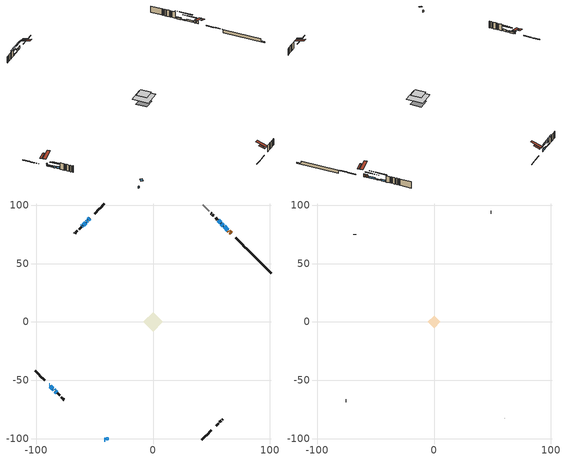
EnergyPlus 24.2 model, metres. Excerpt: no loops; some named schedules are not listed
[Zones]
conditioned space
 floor outside (Floor1 construction): -2.97,0 0,2.97 2.97,0 0,-2.97 z0.91
 floor adiabatic (AdiabaticFloorConstruction): -8.29,0 0,8.29 8.29,0 0,-8.29 z3.35
 floor foundation (Slab1 construction): -5.6,0 0,5.6 5.6,0 0,-5.6 z-1.25
 wall outside (RimJoist1 construction): 41.81,-100.93 45.32,-97.42 / -100.93,-41.81 -97.42,-45.32 / -41.81,100.93 -45.32,97.42 / 79.02,63.72 75.5,67.24 z0.91:1.21
 wall outside (RimJoist2 construction): 45.98,-96.76 49.97,-92.77 / -96.76,-45.98 -92.77,-49.97 / -45.98,96.76 -49.97,92.77 / 74.85,67.89 70.86,71.88 z0.91:1.21
 wall outside (AdiabaticWallConstruction 1): 66.72,76.02 66.03,76.71 / 65.37,77.37 64.75,77.99 z0.91:2.94
 wall outside (AdiabaticWallConstruction): -41.81,-100.93 -40.98,-100.93 z0.91:2.13; -54.1,88.64 -55.33,87.42 z0.91:2.94; 64.09,78.65 60.86,81.88 / -55.98,86.76 -57.06,85.68 z0.91:2.23; -88.64,-54.1 -88.46,-54.28 z0.91:2.74; 60.2,82.54 58.58,84.16 z0.91:1.44; 57.93,84.81 55.81,86.93 / -87.8,-54.94 -85.68,-57.06 z0.91:1.85; -57.72,85.02 -59.8,82.94 z0.91:1.42; -85.03,-57.71 -84.27,-58.47 z0.91:2.08; -60.45,82.29 -60.89,81.85 z0.91:1.7; -83.61,-59.13 -82.28,-60.46 z0.91:2.49
 wall outside (Wall1 construction): 54.1,-88.64 55.76,-86.98 / -81.63,-61.11 -79.97,-62.77 / -61.54,81.2 -63.2,79.54 / 55.15,87.59 53.5,89.24 z0.91:5.79
 wall outside (Wall2 construction): 56.41,-86.33 56.6,-86.14 / -79.32,-63.42 -79.13,-63.61 / -63.85,78.89 -64.05,78.7 / 52.84,89.9 52.65,90.09 z0.91:5.79
 wall outside (Wall3 construction): 57.26,-85.48 58.44,-84.3 / -78.47,-64.27 -77.29,-65.45 / -64.7,78.04 -65.88,76.86 / 51.99,90.75 50.81,91.93 z0.91:5.79
 wall outside (Wall4 construction): 59.1,-83.64 59.65,-83.09 / -76.63,-66.11 -76.08,-66.66 / -66.54,76.2 -67.09,75.65 / 50.15,92.59 49.6,93.14 z0.91:5.79
 wall foundation (FoundationWall1 construction): 79.68,63.06,-1.25 79.68,63.06,0.91 98.81,43.93,0.91 98.81,43.93,-0.59 100.93,41.81,-0.59 100.93,41.81,-1.25
 wall adiabatic (Wall6 construction): 48.06,94.68 42.46,100.28 z0.91:5.79
 window (WindowConstruction): -41.81,-100.93 -40.98,-100.93 z0.91:2.13
 window (WindowConstruction 5): -54.1,88.64 -55.32,87.42 z0.91:2.94
 window (WindowConstruction 6): 64.09,78.65 60.86,81.88 z0.91:2.23
 window (WindowConstruction 7): -55.98,86.76 -57.06,85.68 z0.91:2.23
 window (WindowConstruction 8): -88.64,-54.1 -88.46,-54.28 z0.91:2.74
 window (WindowConstruction 10): 60.2,82.54 58.59,84.16 z0.91:1.44
 window (WindowConstruction 1): 57.93,84.81 55.81,86.93 z0.91:1.85
 window (WindowConstruction 11): -57.72,85.02 -59.8,82.94 z0.91:1.42
 window (WindowConstruction 2): -87.8,-54.94 -85.68,-57.06 z0.91:1.85
 window (WindowConstruction 9): -85.02,-57.72 -84.27,-58.47 z0.91:2.08
 window (WindowConstruction 3): -60.46,82.28 -60.89,81.85 z0.91:1.7
 window (WindowConstruction 4): -83.61,-59.13 -82.28,-60.46 z0.91:2.49
 door (Door): 66.72,76.02 66.03,76.71 z0.91:2.94
 door (Door 1): 65.37,77.37 64.75,77.99 z0.91:2.94
 ceiling adiabatic (AdiabaticFloorConstruction): 0,-8.29 8.29,0 0,8.29 -8.29,0 z3.35
 roof outside (Roof1 construction): 51.43,-91.31,5.79 48.38,-88.26,7.23 47.57,-89.07,7.23 50.62,-92.12,5.79; -91.31,-51.43,5.79 -88.26,-48.38,7.23 -89.07,-47.57,7.23 -92.12,-50.62,5.79; -51.43,91.31,5.79 -48.38,88.26,7.23 -47.57,89.07,7.23 -50.62,92.12,5.79; 69.4,73.34,5.79 66.35,70.29,7.23 67.15,69.49,7.23 70.2,72.54,5.79
 roof outside (AdiabaticRoofConstruction): -38.17,-100.93,5.79 -38.17,-99.15,6.38 -40.05,-99.15,6.38 -40.05,-100.93,5.79
 skylight (SkylightConstruction): -38.17,-100.93,5.79 -38.17,-99.15,6.38 -40.05,-99.15,6.38 -40.05,-100.93,5.79
attic - vented
 floor to conditioned space (Floor2 construction Reversed): -5.3,0 0,5.3 5.3,0 0,-5.3 z5.79
 wall outside (Wall5 construction): 60.31,-82.43 60.54,-82.2 / -75.42,-67.32 -75.19,-67.55 / -67.75,74.99 -67.98,74.76 / 48.95,93.79 48.72,94.03 z0.91:5.79
 roof outside (Roof2 construction): 53.45,-89.29,5.79 48.28,-84.13,8.22 46.92,-85.49,8.22 52.08,-90.66,5.79; -89.29,-53.45,5.79 -84.13,-48.28,8.22 -85.49,-46.92,8.22 -90.66,-52.08,5.79; -53.45,89.29,5.79 -48.28,84.13,8.22 -46.92,85.49,8.22 -52.08,90.66,5.79; 67.38,75.36,5.79 62.21,70.19,8.22 63.58,68.83,8.22 68.74,74,5.79
shading: -57.19,85.55 -52.24,90.5 -52.53,90.8 -57.48,85.84 z5.58; 58.99,83.75 65.96,76.78 66.25,77.07 59.28,84.04 z4.87; -57.2,85.54 -55.84,86.9 -56.13,87.19 -57.49,85.83 z2.43; -88.32,-54.42 -88.78,-53.96 -89.07,-54.25 -88.61,-54.71 z2.94; 54.99,87.75 63.79,78.95 64.08,79.24 55.28,88.04 z6.52; 55.67,87.07 58.07,84.67 58.36,84.96 55.96,87.37 z2.05; -63.39,79.35 -54.12,88.62 -54.41,88.91 -63.68,79.64 z6.5; -85.54,-57.2 -87.94,-54.8 -88.24,-55.09 -85.83,-57.49 z2.05; -82.4,-60.34 -86.89,-55.85 -87.18,-56.14 -82.7,-60.63 z4.72; -62.75,79.99 -58.59,84.15 -58.88,84.44 -63.04,80.28 z4.34; -80.42,-62.32 -85.48,-57.26 -85.77,-57.55 -80.71,-62.61 z5.13
[Building]
Building 1: Terrain=Suburbs
[Site:Location]
Montreal Intl AP_QC: Latitude {deg}=45.47; Longitude {deg}=-73.74; Time Zone {hr}=-5; Elevation {m}=36; Keep Site Location Information=Yes
[Site:GroundTemperature:Shallow]
2.07863, -0.316383, -0.508184, 0.628371, 5.19101, 9.73239, 13.6695, 16.1636, 16.3755, 14.347, 10.5102, 6.10817
[Site:WaterMainsTemperature]
Calculation Method=Schedule; Temperature Schedule=mains temperature schedule
[Material] Roughness=Rough; Thermal Absorptance=0.9
Name | Thickness {m} | Conductivity {W/m-K} | Density {kg/m3} | Specific Heat {J/kg-K} | Solar Absorptance | Visible Absorptance
asphalt or fiberglass shingles | 0.00635 | 0.162714 | 1121.4 | 1465.45 | 0.4 | 0.4
asphalt or fiberglass shingles 1 | 0.00635 | 0.162714 | 1121.4 | 1465.45 | 0.7 | 0.7
ceiling loosefill ins | 0.0846667 | 0.0480833 | 16.02 | 1046.75 | 0.7 | 0.7
ceiling stud and cavity | 0.1397 | 0.422 | 65.682 | 1177.47 | 0.7 | 0.7
concrete 4.0 in. | 0.1016 | 1.803125 | 2242.8 | 837.4 | 0.7 | 0.7
concrete 8.0 in. | 0.2032 | 1.803125 | 2242.8 | 837.4 | 0.7 | 0.7
door material | 0.04445 | 0.0451087 | 512.64 | 1214.23 | 0.7 | 0.7
door material 1 | 0.04445 | 0.20624 | 512.64 | 1214.23 | 0.7 | 0.7
exterior vertical ins | 0.0413154 | 0.029427 | 32.04 | 1214.23 | 0.7 | 0.7
floor covering | 0.0127 | 0.0433444 | 54.468 | 1339.84 | 0.6 | 0.6
floor rigid ins; rim joist rigid ins; roof rigid ins | 0.051816 | 0.029427 | 32.04 | 1214.23 | 0.7 | 0.7
floor rigid ins 1; roof rigid ins 1; wall rigid ins | 0.512978 | 0.029427 | 32.04 | 1214.23 | 0.7 | 0.7
floor stud and cavity | 0.1397 | 0.35706 | 92.3553 | 1139.71 | 0.7 | 0.7
floor stud and cavity 1 | 0.1397 | 1.75129 | 37.0049 | 1207.88 | 0.7 | 0.7
furniture material conditioned space 1 | 0.1524 | 0.115458 | 640.8 | 1214.23 | 0.6 | 0.6
gypsum board | 0.0127 | 0.160291 | 801 | 837.4 | 0.6 | 0.6
gypsum board 1 | 0.0127 | 0.160291 | 801 | 837.4 | 0.7 | 0.7
osb sheathing 0.5 in. | 0.0127 | 0.115458 | 512.64 | 1214.23 | 0.7 | 0.7
osb sheathing 0.5 in. 1 | 0.0127 | 0.115458 | 512.64 | 1214.23 | 0.4 | 0.4
osb sheathing 0.75 in. | 0.01905 | 0.115458 | 512.64 | 1214.23 | 0.7 | 0.7
osb sheathing 2.0 in. | 0.0508 | 0.115458 | 512.64 | 1214.23 | 0.7 | 0.7
rim joist stud and cavity | 0.0508 | 0.0452492 | 125.044 | 1163.47 | 0.6 | 0.6
rim joist stud and cavity 1 | 0.0508 | 0.278529 | 125.044 | 1163.47 | 0.6 | 0.6
roof stud and cavity | 0.2032 | 0.222873 | 78.34581 | 1123.46 | 0.7 | 0.7
roof stud and cavity 1 | 0.18415 | 1.78685 | 37.0049 | 1207.88 | 0.6 | 0.6
wall stud and cavity | 0.1397 | 0.0959353 | 139.0536 | 1170.24 | 0.7 | 0.7
wall stud and cavity 1 | 0.1397 | 0.101978 | 139.0536 | 1170.24 | 0.7 | 0.7
wall stud and cavity 2 | 0.1397 | 0.0849447 | 139.0536 | 1170.24 | 0.7 | 0.7
wall stud and cavity 3 | 0.1397 | 0.0977075 | 139.0536 | 1170.24 | 0.7 | 0.7
wall stud and cavity 4 | 0.0889 | 6.1454 | 50.32683 | 1063.81 | 0.6 | 0.6
wall stud and cavity 5 | 0.1397 | 0.08628 | 139.0536 | 1170.24 | 0.7 | 0.7
wall stud and cavity 6 | 0.0889 | 0.380278 | 52.3479 | 1209.89 | 0.7 | 0.7
wall stud and cavity 7 | 0.0889 | 0.391764 | 83.0341 | 1211.67 | 0.7 | 0.7
wood siding | 0.0254 | 0.102417 | 544.68 | 1172.36 | 0.4 | 0.4
wood siding 1 | 0.00254 | 0.102417 | 544.68 | 1172.36 | 0.4 | 0.4
wood siding 2; wood siding 3; wood siding 4 | 0.0254 | 0.102417 | 544.68 | 1172.36 | 0.7 | 0.7
[WindowMaterial:SimpleGlazingSystem]
Name | U-Factor {W/m2-K} | Solar Heat Gain Coefficient
SkylightMaterial | 1.7584 | 0.4239
WindowMaterial | 2.14799 | 0.42
WindowMaterial 1 | 3.29381 | 0.46
WindowMaterial 2 | 4.27894 | 0.43
WindowMaterial 3 | 2.79471 | 0.47
WindowMaterial 4 | 2.19795 | 0.39
WindowMaterial 5 | 2.19114 | 0.39
WindowMaterial 6 | 2.54885 | 0.34
WindowMaterial 7 | 2.21272 | 0.4
WindowMaterial 8 | 2.47334 | 0.31
WindowMaterial 9 | 4.38171 | 0.43
[Construction]
AdiabaticFloorConstruction: floor stud and cavity 1, floor rigid ins 1, osb sheathing 0.75 in., floor covering
AdiabaticRoofConstruction: asphalt or fiberglass shingles 1, roof rigid ins 1, osb sheathing 0.75 in., roof stud and cavity 1
AdiabaticWallConstruction: wood siding 3, wall rigid ins, wall stud and cavity 6, gypsum board
AdiabaticWallConstruction 1: wood siding 4, wall rigid ins, wall stud and cavity 6, gypsum board
Door: door material
Door 1: door material 1
Floor1 construction: floor stud and cavity, floor rigid ins, osb sheathing 0.75 in., floor covering
Floor2 construction Reversed: gypsum board, ceiling stud and cavity, ceiling loosefill ins
FoundationWall1 construction: concrete 8.0 in., gypsum board 1
furniture construction conditioned space 1: furniture material conditioned space 1
PartitionWallConstruction: gypsum board, wall stud and cavity 7, gypsum board
RimJoist1 construction: wood siding 2, osb sheathing 2.0 in., rim joist stud and cavity
RimJoist2 construction: wood siding 2, rim joist rigid ins, osb sheathing 2.0 in., rim joist stud and cavity 1
Roof1 construction: asphalt or fiberglass shingles, roof rigid ins, osb sheathing 0.75 in., roof stud and cavity, gypsum board
Roof2 construction: asphalt or fiberglass shingles
SkylightConstruction: SkylightMaterial
Slab1 construction: concrete 4.0 in.
Wall1 construction: wood siding, osb sheathing 0.5 in., wall stud and cavity, gypsum board
Wall2 construction: wood siding, osb sheathing 0.5 in., wall stud and cavity 1, gypsum board
Wall3 construction: wood siding, osb sheathing 0.5 in., wall stud and cavity 2, gypsum board
Wall4 construction: wood siding, osb sheathing 0.5 in., wall stud and cavity 3, gypsum board
Wall5 construction: wood siding 1, wall stud and cavity 4
Wall6 construction: osb sheathing 0.5 in. 1, wall stud and cavity 5, gypsum board
WindowConstruction: WindowMaterial
WindowConstruction 1; WindowConstruction 2: WindowMaterial 1
WindowConstruction 10: WindowMaterial 8
WindowConstruction 11: WindowMaterial 9
WindowConstruction 3: WindowMaterial 2
WindowConstruction 4: WindowMaterial 3
WindowConstruction 5: WindowMaterial 4
WindowConstruction 6; WindowConstruction 7: WindowMaterial 5
WindowConstruction 8: WindowMaterial 6
WindowConstruction 9: WindowMaterial 7
[Zone] Multiplier=1; Part of Total Floor Area=Yes
Name | Volume {m3}
attic - vented | 22.2466
conditioned space | 509.5
[Space]
Name | Zone | Volume {m3}
attic - vented 1 | attic - vented | 22.2466
conditioned space 1 | conditioned space | 509.5
[ZoneInfiltration:EffectiveLeakageArea]
infil attic - vented 1: Zone or Space=attic - vented 1; Schedule=Always On Discrete; Effective Air Leakage Area {cm2}=2250.8; Stack Coefficient=0.00050848; Wind Coefficient=1.52355e-05
[ZoneMixing]
whole house fan mix: Zone or Space=attic - vented; Schedule=Always On Continuous; Design Flow Rate Calculation Method=Flow/Zone; Design Flow Rate {m3/s}=0; Source Zone or Space=conditioned space
[SurfaceProperty:ExposedFoundationPerimeter]
Slab1: Exposed Perimeter Calculation Method=TotalExposedPerimeter; Total Exposed Perimeter {m}=30.062
[InternalMass] Zone or ZoneList=conditioned space; Space or SpaceList=conditioned space 1
Name | Construction | Surface Area {m2}
furniture mass conditioned space 1 | furniture construction conditioned space 1 | 87.192
partition wall mass | PartitionWallConstruction | 217.98
[Lights]
interior lighting: Zone or ZoneList or Space or SpaceList=conditioned space 1; Schedule=interior lighting schedule; Design Level Calculation Method=LightingLevel; Lighting Level {W}=343.2; Return Air Fraction=0; Fraction Radiant=0.6; Fraction Visible=0.2; Fraction Replaceable=1
[People]
occupants: Zone or ZoneList or Space or SpaceList=conditioned space 1; Number of People Schedule=occupants schedule; Number of People Calculation Method=People; Number of People=3; Fraction Radiant=0.314171; Sensible Heat Fraction=0.56303; Activity Level Schedule=occupants activity schedule; Carbon Dioxide Generation Rate {m3/s-W}=0; Enable ASHRAE 55 Comfort Warnings=No; Mean Radiant Temperature Calculation Type=EnclosureAveraged
[ElectricEquipment] Zone or ZoneList or Space or SpaceList=conditioned space 1; Design Level Calculation Method=EquipmentLevel
Name | Schedule | Design Level {W} | Fraction Latent | Fraction Radiant | Fraction Lost
clothes dryer | clothes dryer schedule | 140.772 | 0.015 | 0.081 | 0.85
clothes washer | clothes washer schedule | 32.1985 | 0.03 | 0.162 | 0.7
cooking range | cooking range schedule | 208.969 | 0.08 | 0.432 | 0.2
dishwasher | dishwasher schedule | 66.8632 | 0.3 | 0.18 | 0.4
fridge | fridge schedule | 72.9452 | 0 | 0.6 | 0
mech vent bath fan 0 | mech vent bath fan 0 schedule | 50.2 | 0 | 0 | 1
mech vent house fan | mech vent house fan schedule | 0 | 0 | 0 | 1
mech vent house fan cfis | mech vent house fan cfis schedule | 0 | 0 | 0 | 0
mech vent range fan 0 | mech vent range fan 0 schedule | 57 | 0 | 0 | 1
misc plug loads | misc plug loads schedule | 494.7 | 0.045 | 0.513 | 0.1
whole house fan | Always On Discrete | 0 | 0 | 0 | 1
[OtherEquipment] Zone or ZoneList or Space or SpaceList=conditioned space 1; Design Level Calculation Method=EquipmentLevel
Name | Fuel Type | Schedule | Design Level {W} | Fraction Latent | Fraction Radiant | Fraction Lost
clothes dryer 1 | Electricity | clothes dryer schedule | 0 | 0.015 | 0.081 | 0.85
cooking range 1 | Electricity | cooking range schedule | 0 | 0.08 | 0.432 | 0.2
general water use latent | None | general water use schedule | 59.3978 | 1 | 0 | 0
general water use sensible | None | general water use schedule | -58.539 | 0 | 0.6 | 0
mech vent house fan latent load | None | Always On Discrete | 0 | 1 | 0 | 0
mech vent house fan sensible load | None | Always On Discrete | 0 | 0 | 0 | 0
water heater energy adjustment1 | Electricity | Always On Discrete | 0.01 | 0 | 0 | 1
[ZoneInfiltration:DesignFlowRate] Zone or ZoneList or Space or SpaceList=conditioned space 1; Schedule=Always On Discrete; Design Flow Rate Calculation Method=Flow/Zone; Design Flow Rate {m3/s}=0
infil flow; natural vent flow; whole house fan flow
[Foundation:Kiva]
Foundation Kiva 1: Initial Indoor Air Temperature {C}=18; Wall Height Above Grade {m}=0.910011; Wall Depth Below Slab {m}=0.2032; Custom Block Material Name 1=exterior vertical ins; Custom Block Depth 1 {m}=2.16; Custom Block X Position 1 {m}=0.2159; Custom Block Z Position 1 {m}=0
[Foundation:Kiva:Settings]
Soil Conductivity {W/m-K}=0.849921; Soil Density {kg/m3}=1842.3; Soil Specific Heat {J/kg-K}=418.7; Ground Solar Absorptivity=0.9; Ground Thermal Absorptivity=0.9; Ground Surface Roughness {m}=0.03; Far-Field Width {m}=40; Deep-Ground Boundary Condition=ZeroFlux; Deep-Ground Depth {m}=40; Minimum Cell Dimension {m}=0.2; Maximum Cell Growth Coefficient=3; Simulation Timestep=Timestep
[Exterior:Lights]
exterior lighting: Schedule=exterior lighting schedule; Design Level {W}=75.6
[Schedule:Constant]
Name | Hourly Value
Always On Continuous; mech vent house fan schedule; mech vent house fan cfis schedule; Always On Discrete | 1
occupants activity schedule | 117.228
fridge schedule | 0
[Schedule:Week:Daily]
interior lighting schedule Week Rule - Jan1-Jan27: interior lighting schedule day, interior lighting schedule day, interior lighting schedule day, interior lighting schedule day, interior lighting schedule day, interior lighting schedule day, interior lighting schedule day, interior lighting schedule default day, interior lighting schedule default day, interior lighting schedule default day, interior lighting schedule default day, interior lighting schedule default day
interior lighting schedule Week Rule - Jan28-Feb3: interior lighting schedule day, interior lighting schedule day, interior lighting schedule day, interior lighting schedule day, interior lighting schedule day 1, interior lighting schedule day 1, interior lighting schedule day 1, interior lighting schedule default day, interior lighting schedule default day, interior lighting schedule default day, interior lighting schedule default day, interior lighting schedule default day
interior lighting schedule Week Rule - Feb4-Feb24: interior lighting schedule day 1, interior lighting schedule day 1, interior lighting schedule day 1, interior lighting schedule day 1, interior lighting schedule day 1, interior lighting schedule day 1, interior lighting schedule day 1, interior lighting schedule default day, interior lighting schedule default day, interior lighting schedule default day, interior lighting schedule default day, interior lighting schedule default day
interior lighting schedule Week Rule - Feb25-Mar3: interior lighting schedule day 1, interior lighting schedule day 1, interior lighting schedule day 1, interior lighting schedule day 1, interior lighting schedule day 2, interior lighting schedule day 2, interior lighting schedule day 2, interior lighting schedule default day, interior lighting schedule default day, interior lighting schedule default day, interior lighting schedule default day, interior lighting schedule default day
interior lighting schedule Week Rule - Mar4-Mar31: interior lighting schedule day 2, interior lighting schedule day 2, interior lighting schedule day 2, interior lighting schedule day 2, interior lighting schedule day 2, interior lighting schedule day 2, interior lighting schedule day 2, interior lighting schedule default day, interior lighting schedule default day, interior lighting schedule default day, interior lighting schedule default day, interior lighting schedule default day
interior lighting schedule Week Rule - Apr1-Apr28: interior lighting schedule day 3, interior lighting schedule day 3, interior lighting schedule day 3, interior lighting schedule day 3, interior lighting schedule day 3, interior lighting schedule day 3, interior lighting schedule day 3, interior lighting schedule default day, interior lighting schedule default day, interior lighting schedule default day, interior lighting schedule default day, interior lighting schedule default day
interior lighting schedule Week Rule - Apr29-May5: interior lighting schedule day 3, interior lighting schedule day 3, interior lighting schedule day 4, interior lighting schedule day 4, interior lighting schedule day 4, interior lighting schedule day 4, interior lighting schedule day 4, interior lighting schedule default day, interior lighting schedule default day, interior lighting schedule default day, interior lighting schedule default day, interior lighting schedule default day
interior lighting schedule Week Rule - May6-May26: interior lighting schedule day 4, interior lighting schedule day 4, interior lighting schedule day 4, interior lighting schedule day 4, interior lighting schedule day 4, interior lighting schedule day 4, interior lighting schedule day 4, interior lighting schedule default day, interior lighting schedule default day, interior lighting schedule default day, interior lighting schedule default day, interior lighting schedule default day
interior lighting schedule Week Rule - May27-Jun2: interior lighting schedule day 4, interior lighting schedule day 4, interior lighting schedule day 4, interior lighting schedule day 4, interior lighting schedule day 4, interior lighting schedule day 5, interior lighting schedule day 5, interior lighting schedule default day, interior lighting schedule default day, interior lighting schedule default day, interior lighting schedule default day, interior lighting schedule default day
interior lighting schedule Week Rule - Jun3-Jun30: interior lighting schedule day 5, interior lighting schedule day 5, interior lighting schedule day 5, interior lighting schedule day 5, interior lighting schedule day 5, interior lighting schedule day 5, interior lighting schedule day 5, interior lighting schedule default day, interior lighting schedule default day, interior lighting schedule default day, interior lighting schedule default day, interior lighting schedule default day
interior lighting schedule Week Rule - Jul1-Jul28: interior lighting schedule day 6, interior lighting schedule day 6, interior lighting schedule day 6, interior lighting schedule day 6, interior lighting schedule day 6, interior lighting schedule day 6, interior lighting schedule day 6, interior lighting schedule default day, interior lighting schedule default day, interior lighting schedule default day, interior lighting schedule default day, interior lighting schedule default day
interior lighting schedule Week Rule - Jul29-Aug4: interior lighting schedule day 6, interior lighting schedule day 6, interior lighting schedule day 6, interior lighting schedule day 7, interior lighting schedule day 7, interior lighting schedule day 7, interior lighting schedule day 7, interior lighting schedule default day, interior lighting schedule default day, interior lighting schedule default day, interior lighting schedule default day, interior lighting schedule default day
interior lighting schedule Week Rule - Aug5-Aug25: interior lighting schedule day 7, interior lighting schedule day 7, interior lighting schedule day 7, interior lighting schedule day 7, interior lighting schedule day 7, interior lighting schedule day 7, interior lighting schedule day 7, interior lighting schedule default day, interior lighting schedule default day, interior lighting schedule default day, interior lighting schedule default day, interior lighting schedule default day
interior lighting schedule Week Rule - Aug26-Sep1: interior lighting schedule day 7, interior lighting schedule day 7, interior lighting schedule day 7, interior lighting schedule day 7, interior lighting schedule day 7, interior lighting schedule day 7, interior lighting schedule day 8, interior lighting schedule default day, interior lighting schedule default day, interior lighting schedule default day, interior lighting schedule default day, interior lighting schedule default day
interior lighting schedule Week Rule - Sep2-Sep29: interior lighting schedule day 8, interior lighting schedule day 8, interior lighting schedule day 8, interior lighting schedule day 8, interior lighting schedule day 8, interior lighting schedule day 8, interior lighting schedule day 8, interior lighting schedule default day, interior lighting schedule default day, interior lighting schedule default day, interior lighting schedule default day, interior lighting schedule default day
interior lighting schedule Week Rule - Sep30-Oct6: interior lighting schedule day 8, interior lighting schedule day 9, interior lighting schedule day 9, interior lighting schedule day 9, interior lighting schedule day 9, interior lighting schedule day 9, interior lighting schedule day 9, interior lighting schedule default day, interior lighting schedule default day, interior lighting schedule default day, interior lighting schedule default day, interior lighting schedule default day
interior lighting schedule Week Rule - Oct7-Oct27: interior lighting schedule day 9, interior lighting schedule day 9, interior lighting schedule day 9, interior lighting schedule day 9, interior lighting schedule day 9, interior lighting schedule day 9, interior lighting schedule day 9, interior lighting schedule default day, interior lighting schedule default day, interior lighting schedule default day, interior lighting schedule default day, interior lighting schedule default day
interior lighting schedule Week Rule - Oct28-Nov3: interior lighting schedule day 9, interior lighting schedule day 9, interior lighting schedule day 9, interior lighting schedule day 9, interior lighting schedule day 10, interior lighting schedule day 10, interior lighting schedule day 10, interior lighting schedule default day, interior lighting schedule default day, interior lighting schedule default day, interior lighting schedule default day, interior lighting schedule default day
interior lighting schedule Week Rule - Nov4-Nov24: interior lighting schedule day 10, interior lighting schedule day 10, interior lighting schedule day 10, interior lighting schedule day 10, interior lighting schedule day 10, interior lighting schedule day 10, interior lighting schedule day 10, interior lighting schedule default day, interior lighting schedule default day, interior lighting schedule default day, interior lighting schedule default day, interior lighting schedule default day
interior lighting schedule Week Rule - Nov25-Dec1: interior lighting schedule day 10, interior lighting schedule day 10, interior lighting schedule day 10, interior lighting schedule day 10, interior lighting schedule day 10, interior lighting schedule day 10, interior lighting schedule day 11, interior lighting schedule default day, interior lighting schedule default day, interior lighting schedule default day, interior lighting schedule default day, interior lighting schedule default day
interior lighting schedule Week Rule - Dec2-Dec31: interior lighting schedule day 11, interior lighting schedule day 11, interior lighting schedule day 11, interior lighting schedule day 11, interior lighting schedule day 11, interior lighting schedule day 11, interior lighting schedule day 11, interior lighting schedule default day, interior lighting schedule default day, interior lighting schedule default day, interior lighting schedule default day, interior lighting schedule default day
occupants schedule Week Rule - Jan1-Dec31: occupants schedule day, occupants schedule day, occupants schedule day, occupants schedule day, occupants schedule day, occupants schedule day, occupants schedule day, occupants schedule default day, occupants schedule default day, occupants schedule default day, occupants schedule default day, occupants schedule default day
clothes dryer schedule Week Rule - Jan1-Dec31: clothes dryer schedule day, clothes dryer schedule day, clothes dryer schedule day, clothes dryer schedule day, clothes dryer schedule day, clothes dryer schedule day, clothes dryer schedule day, clothes dryer schedule default day, clothes dryer schedule default day, clothes dryer schedule default day, clothes dryer schedule default day, clothes dryer schedule default day
clothes washer schedule Week Rule - Jan1-Dec31: clothes washer schedule day, clothes washer schedule day, clothes washer schedule day, clothes washer schedule day, clothes washer schedule day, clothes washer schedule day, clothes washer schedule day, clothes washer schedule default day, clothes washer schedule default day, clothes washer schedule default day, clothes washer schedule default day, clothes washer schedule default day
cooking range schedule Week Rule - Jan1-Dec31: cooking range schedule day, cooking range schedule day, cooking range schedule day, cooking range schedule day, cooking range schedule day, cooking range schedule day, cooking range schedule day, cooking range schedule default day, cooking range schedule default day, cooking range schedule default day, cooking range schedule default day, cooking range schedule default day
dishwasher schedule Week Rule - Jan1-Dec31: dishwasher schedule day, dishwasher schedule day, dishwasher schedule day, dishwasher schedule day, dishwasher schedule day, dishwasher schedule day, dishwasher schedule day, dishwasher schedule default day, dishwasher schedule default day, dishwasher schedule default day, dishwasher schedule default day, dishwasher schedule default day
mech vent bath fan 0 schedule Week Rule - Jan1-Dec31: mech vent bath fan 0 schedule day, mech vent bath fan 0 schedule day, mech vent bath fan 0 schedule day, mech vent bath fan 0 schedule day, mech vent bath fan 0 schedule day, mech vent bath fan 0 schedule day, mech vent bath fan 0 schedule day, mech vent bath fan 0 schedule default day, mech vent bath fan 0 schedule default day, mech vent bath fan 0 schedule default day, mech vent bath fan 0 schedule default day, mech vent bath fan 0 schedule default day
mech vent range fan 0 schedule Week Rule - Jan1-Dec31: mech vent range fan 0 schedule day, mech vent range fan 0 schedule day, mech vent range fan 0 schedule day, mech vent range fan 0 schedule day, mech vent range fan 0 schedule day, mech vent range fan 0 schedule day, mech vent range fan 0 schedule day, mech vent range fan 0 schedule default day, mech vent range fan 0 schedule default day, mech vent range fan 0 schedule default day, mech vent range fan 0 schedule default day, mech vent range fan 0 schedule default day
misc plug loads schedule Week Rule - Jan1-Dec31: misc plug loads schedule day, misc plug loads schedule day, misc plug loads schedule day, misc plug loads schedule day, misc plug loads schedule day, misc plug loads schedule day, misc plug loads schedule day, misc plug loads schedule default day, misc plug loads schedule default day, misc plug loads schedule default day, misc plug loads schedule default day, misc plug loads schedule default day
general water use schedule Week Rule - Jan1-Dec31: general water use schedule day, general water use schedule day, general water use schedule day, general water use schedule day, general water use schedule day, general water use schedule day, general water use schedule day, general water use schedule default day, general water use schedule default day, general water use schedule default day, general water use schedule default day, general water use schedule default day
exterior lighting schedule Week Rule - Jan1-Jan27: exterior lighting schedule day, exterior lighting schedule day, exterior lighting schedule day, exterior lighting schedule day, exterior lighting schedule day, exterior lighting schedule day, exterior lighting schedule day, exterior lighting schedule default day, exterior lighting schedule default day, exterior lighting schedule default day, exterior lighting schedule default day, exterior lighting schedule default day
exterior lighting schedule Week Rule - Jan28-Feb3: exterior lighting schedule day, exterior lighting schedule day, exterior lighting schedule day, exterior lighting schedule day, exterior lighting schedule day 1, exterior lighting schedule day 1, exterior lighting schedule day 1, exterior lighting schedule default day, exterior lighting schedule default day, exterior lighting schedule default day, exterior lighting schedule default day, exterior lighting schedule default day
exterior lighting schedule Week Rule - Feb4-Feb24: exterior lighting schedule day 1, exterior lighting schedule day 1, exterior lighting schedule day 1, exterior lighting schedule day 1, exterior lighting schedule day 1, exterior lighting schedule day 1, exterior lighting schedule day 1, exterior lighting schedule default day, exterior lighting schedule default day, exterior lighting schedule default day, exterior lighting schedule default day, exterior lighting schedule default day
exterior lighting schedule Week Rule - Feb25-Mar3: exterior lighting schedule day 1, exterior lighting schedule day 1, exterior lighting schedule day 1, exterior lighting schedule day 1, exterior lighting schedule day 2, exterior lighting schedule day 2, exterior lighting schedule day 2, exterior lighting schedule default day, exterior lighting schedule default day, exterior lighting schedule default day, exterior lighting schedule default day, exterior lighting schedule default day
exterior lighting schedule Week Rule - Mar4-Mar31: exterior lighting schedule day 2, exterior lighting schedule day 2, exterior lighting schedule day 2, exterior lighting schedule day 2, exterior lighting schedule day 2, exterior lighting schedule day 2, exterior lighting schedule day 2, exterior lighting schedule default day, exterior lighting schedule default day, exterior lighting schedule default day, exterior lighting schedule default day, exterior lighting schedule default day
exterior lighting schedule Week Rule - Apr1-Apr28: exterior lighting schedule day 3, exterior lighting schedule day 3, exterior lighting schedule day 3, exterior lighting schedule day 3, exterior lighting schedule day 3, exterior lighting schedule day 3, exterior lighting schedule day 3, exterior lighting schedule default day, exterior lighting schedule default day, exterior lighting schedule default day, exterior lighting schedule default day, exterior lighting schedule default day
exterior lighting schedule Week Rule - Apr29-May5: exterior lighting schedule day 3, exterior lighting schedule day 3, exterior lighting schedule day 4, exterior lighting schedule day 4, exterior lighting schedule day 4, exterior lighting schedule day 4, exterior lighting schedule day 4, exterior lighting schedule default day, exterior lighting schedule default day, exterior lighting schedule default day, exterior lighting schedule default day, exterior lighting schedule default day
exterior lighting schedule Week Rule - May6-May26: exterior lighting schedule day 4, exterior lighting schedule day 4, exterior lighting schedule day 4, exterior lighting schedule day 4, exterior lighting schedule day 4, exterior lighting schedule day 4, exterior lighting schedule day 4, exterior lighting schedule default day, exterior lighting schedule default day, exterior lighting schedule default day, exterior lighting schedule default day, exterior lighting schedule default day
exterior lighting schedule Week Rule - May27-Jun2: exterior lighting schedule day 4, exterior lighting schedule day 4, exterior lighting schedule day 4, exterior lighting schedule day 4, exterior lighting schedule day 4, exterior lighting schedule day 5, exterior lighting schedule day 5, exterior lighting schedule default day, exterior lighting schedule default day, exterior lighting schedule default day, exterior lighting schedule default day, exterior lighting schedule default day
exterior lighting schedule Week Rule - Jun3-Jun30: exterior lighting schedule day 5, exterior lighting schedule day 5, exterior lighting schedule day 5, exterior lighting schedule day 5, exterior lighting schedule day 5, exterior lighting schedule day 5, exterior lighting schedule day 5, exterior lighting schedule default day, exterior lighting schedule default day, exterior lighting schedule default day, exterior lighting schedule default day, exterior lighting schedule default day
[Schedule:Year]
interior lighting schedule: interior lighting schedule Week Rule - Jan1-Jan27, 1, 1, 1, 27, interior lighting schedule Week Rule - Jan28-Feb3, 1, 28, 2, 3, interior lighting schedule Week Rule - Feb4-Feb24, 2, 4, 2, 24, interior lighting schedule Week Rule - Feb25-Mar3, 2, 25, 3, 3, interior lighting schedule Week Rule - Mar4-Mar31, 3, 4, 3, 31, interior lighting schedule Week Rule - Apr1-Apr28, 4, 1, 4, 28, interior lighting schedule Week Rule - Apr29-May5, 4, 29, 5, 5, interior lighting schedule Week Rule - May6-May26, 5, 6, 5, 26, interior lighting schedule Week Rule - May27-Jun2, 5, 27, 6, 2, interior lighting schedule Week Rule - Jun3-Jun30, 6, 3, 6, 30, interior lighting schedule Week Rule - Jul1-Jul28, 7, 1, 7, 28, interior lighting schedule Week Rule - Jul29-Aug4, 7, 29, 8, 4, interior lighting schedule Week Rule - Aug5-Aug25, 8, 5, 8, 25, interior lighting schedule Week Rule - Aug26-Sep1, 8, 26, 9, 1, interior lighting schedule Week Rule - Sep2-Sep29, 9, 2, 9, 29, interior lighting schedule Week Rule - Sep30-Oct6, 9, 30, 10, 6, interior lighting schedule Week Rule - Oct7-Oct27, 10, 7, 10, 27, interior lighting schedule Week Rule - Oct28-Nov3, 10, 28, 11, 3, interior lighting schedule Week Rule - Nov4-Nov24, 11, 4, 11, 24, interior lighting schedule Week Rule - Nov25-Dec1, 11, 25, 12, 1, interior lighting schedule Week Rule - Dec2-Dec31, 12, 2, 12, 31
occupants schedule: occupants schedule Week Rule - Jan1-Dec31, 1, 1, 12, 31
clothes dryer schedule: clothes dryer schedule Week Rule - Jan1-Dec31, 1, 1, 12, 31
clothes washer schedule: clothes washer schedule Week Rule - Jan1-Dec31, 1, 1, 12, 31
cooking range schedule: cooking range schedule Week Rule - Jan1-Dec31, 1, 1, 12, 31
dishwasher schedule: dishwasher schedule Week Rule - Jan1-Dec31, 1, 1, 12, 31
mech vent bath fan 0 schedule: mech vent bath fan 0 schedule Week Rule - Jan1-Dec31, 1, 1, 12, 31
mech vent range fan 0 schedule: mech vent range fan 0 schedule Week Rule - Jan1-Dec31, 1, 1, 12, 31
misc plug loads schedule: misc plug loads schedule Week Rule - Jan1-Dec31, 1, 1, 12, 31
general water use schedule: general water use schedule Week Rule - Jan1-Dec31, 1, 1, 12, 31
exterior lighting schedule: exterior lighting schedule Week Rule - Jan1-Jan27, 1, 1, 1, 27, exterior lighting schedule Week Rule - Jan28-Feb3, 1, 28, 2, 3, exterior lighting schedule Week Rule - Feb4-Feb24, 2, 4, 2, 24, exterior lighting schedule Week Rule - Feb25-Mar3, 2, 25, 3, 3, exterior lighting schedule Week Rule - Mar4-Mar31, 3, 4, 3, 31, exterior lighting schedule Week Rule - Apr1-Apr28, 4, 1, 4, 28, exterior lighting schedule Week Rule - Apr29-May5, 4, 29, 5, 5, exterior lighting schedule Week Rule - May6-May26, 5, 6, 5, 26, exterior lighting schedule Week Rule - May27-Jun2, 5, 27, 6, 2, exterior lighting schedule Week Rule - Jun3-Jun30, 6, 3, 6, 30, exterior lighting schedule Week Rule - Jul1-Jul28, 7, 1, 7, 28, exterior lighting schedule Week Rule - Jul29-Aug4, 7, 29, 8, 4, exterior lighting schedule Week Rule - Aug5-Aug25, 8, 5, 8, 25, exterior lighting schedule Week Rule - Aug26-Sep1, 8, 26, 9, 1, exterior lighting schedule Week Rule - Sep2-Sep29, 9, 2, 9, 29, exterior lighting schedule Week Rule - Sep30-Oct6, 9, 30, 10, 6, exterior lighting schedule Week Rule - Oct7-Oct27, 10, 7, 10, 27, exterior lighting schedule Week Rule - Oct28-Nov3, 10, 28, 11, 3, exterior lighting schedule Week Rule - Nov4-Nov24, 11, 4, 11, 24, exterior lighting schedule Week Rule - Nov25-Dec1, 11, 25, 12, 1, exterior lighting schedule Week Rule - Dec2-Dec31, 12, 2, 12, 31
[Schedule:Compact]
mains temperature schedule: Through: 01/01, For: AllDays, Until: 24:00, 6.56833, Through: 01/02, For: AllDays, Until: 24:00, 6.48722, Through: 01/03, For: AllDays, Until: 24:00, 6.40722, Through: 01/04, For: AllDays, Until: 24:00, 6.32889, Through: 01/05, For: AllDays, Until: 24:00, 6.25167, Through: 01/06, For: AllDays, Until: 24:00, 6.17611, Through: 01/07, For: AllDays, Until: 24:00, 6.10222, Through: 01/08, For: AllDays, Until: 24:00, 6.02944, Through: 01/09, For: AllDays, Until: 24:00, 5.95833, Through: 01/10, For: AllDays, Until: 24:00, 5.88889, Through: 01/11, For: AllDays, Until: 24:00, 5.82056, Through: 01/12, For: AllDays, Until: 24:00, 5.75444, Through: 01/13, For: AllDays, Until: 24:00, 5.68944, Through: 01/14, For: AllDays, Until: 24:00, 5.62611, Through: 01/15, For: AllDays, Until: 24:00, 5.56444, Through: 01/16, For: AllDays, Until: 24:00, 5.50444, Through: 01/17, For: AllDays, Until: 24:00, 5.44611, Through: 01/18, For: AllDays, Until: 24:00, 5.38944, Through: 01/19, For: AllDays, Until: 24:00, 5.33389, Through: 01/20, For: AllDays, Until: 24:00, 5.28111, Through: 01/21, For: AllDays, Until: 24:00, 5.22944, Through: 01/22, For: AllDays, Until: 24:00, 5.17944, Through: 01/23, For: AllDays, Until: 24:00, 5.13111, Through: 01/24, For: AllDays, Until: 24:00, 5.085, Through: 01/25, For: AllDays, Until: 24:00, 5.04056, Through: 01/26, For: AllDays, Until: 24:00, 4.99778, Through: 01/27, For: AllDays, Until: 24:00, 4.95667, Through: 01/28, For: AllDays, Until: 24:00, 4.91778, Through: 01/29, For: AllDays, Until: 24:00, 4.88056, Through: 01/30, For: AllDays, Until: 24:00, 4.845, Through: 01/31, For: AllDays, Until: 24:00, 4.81167, Through: 02/01, For: AllDays, Until: 24:00, 4.77944, Through: 02/02, For: AllDays, Until: 24:00, 4.75, Through: 02/03, For: AllDays, Until: 24:00, 4.72167, Through: 02/04, For: AllDays, Until: 24:00, 4.69611, Through: 02/05, For: AllDays, Until: 24:00, 4.67167, Through: 02/06, For: AllDays, Until: 24:00, 4.64944, Through: 02/07, For: AllDays, Until: 24:00, 4.62889, Through: 02/08, For: AllDays, Until: 24:00, 4.61056, Through: 02/09, For: AllDays, Until: 24:00, 4.59389, Through: 02/10, For: AllDays, Until: 24:00, 4.57944, Through: 02/11, For: AllDays, Until: 24:00, 4.56667, Through: 02/12, For: AllDays, Until: 24:00, 4.55611, Through: 02/13, For: AllDays, Until: 24:00, 4.54722, Through: 02/14, For: AllDays, Until: 24:00, 4.54056, Through: 02/15, For: AllDays, Until: 24:00, 4.53556, Through: 02/16, For: AllDays, Until: 24:00, 4.53278, Through: 02/17, For: AllDays, Until: 24:00, 4.53167, Through: 02/18, For: AllDays, Until: 24:00, 4.53278, Through: 02/19, For: AllDays, Until: 24:00, 4.53556, Through: 02/20, For: AllDays, Until: 24:00, 4.54056, Through: 02/21, For: AllDays, Until: 24:00, 4.54722, Through: 02/22, For: AllDays, Until: 24:00, 4.55611, Through: 02/23, For: AllDays, Until: 24:00, 4.56667, Through: 02/24, For: AllDays, Until: 24:00, 4.57944, Through: 02/25, For: AllDays, Until: 24:00, 4.59389, Through: 02/26, For: AllDays, Until: 24:00, 4.61056, Through: 02/27, For: AllDays, Until: 24:00, 4.62889, Through: 02/28, For: AllDays, Until: 24:00, 4.64889, Through: 03/01, For: AllDays, Until: 24:00, 4.67111, Through: 03/02, For: AllDays, Until: 24:00, 4.69556, Through: 03/03, For: AllDays, Until: 24:00, 4.72167, Through: 03/04, For: AllDays, Until: 24:00, 4.74944, Through: 03/05, For: AllDays, Until: 24:00, 4.77944, Through: 03/06, For: AllDays, Until: 24:00, 4.81111, Through: 03/07, For: AllDays, Until: 24:00, 4.84444, Through: 03/08, For: AllDays, Until: 24:00, 4.88, Through: 03/09, For: AllDays, Until: 24:00, 4.91722, Through: 03/10, For: AllDays, Until: 24:00, 4.95611, Through: 03/11, For: AllDays, Until: 24:00, 4.99722, Through: 03/12, For: AllDays, Until: 24:00, 5.04, Through: 03/13, For: AllDays, Until: 24:00, 5.08444, Through: 03/14, For: AllDays, Until: 24:00, 5.13056, Through: 03/15, For: AllDays, Until: 24:00, 5.17889, Through: 03/16, For: AllDays, Until: 24:00, 5.22833, Through: 03/17, For: AllDays, Until: 24:00, 5.28, Through: 03/18, For: AllDays, Until: 24:00, 5.33333, Through: 03/19, For: AllDays, Until: 24:00, 5.38833, Through: 03/20, For: AllDays, Until: 24:00, 5.445, Through: 03/21, For: AllDays, Until: 24:00, 5.50333, Through: 03/22, For: AllDays, Until: 24:00, 5.56333, Through: 03/23, For: AllDays, Until: 24:00, 5.625, Through: 03/24, For: AllDays, Until: 24:00, 5.68833, Through: 03/25, For: AllDays, Until: 24:00, 5.75333, Through: 03/26, For: AllDays, Until: 24:00, 5.81944, Through: 03/27, For: AllDays, Until: 24:00, 5.88778, Through: 03/28, For: AllDays, Until: 24:00, 5.95722, Through: 03/29, For: AllDays, Until: 24:00, 6.02833, Through: 03/30, For: AllDays, Until: 24:00, 6.10111, Through: 03/31, For: AllDays, Until: 24:00, 6.175, Through: 04/01, For: AllDays, Until: 24:00, 6.25056, Through: 04/02, For: AllDays, Until: 24:00, 6.32778, Through: 04/03, For: AllDays, Until: 24:00, 6.40611, Through: 04/04, For: AllDays, Until: 24:00, 6.48556, Through: 04/05, For: AllDays, Until: 24:00, 6.56722, Through: 04/06, For: AllDays, Until: 24:00, 6.64944, Through: 04/07, For: AllDays, Until: 24:00, 6.73333, Through: 04/08, For: AllDays, Until: 24:00, 6.81833, Through: 04/09, For: AllDays, Until: 24:00, 6.905, Through: 04/10, For: AllDays, Until: 24:00, 6.99278, Through: 04/11, For: AllDays, Until: 24:00, 7.08111, Through: 04/12, For: AllDays, Until: 24:00, 7.17167, Through: 04/13, For: AllDays, Until: 24:00, 7.26278, Through: 04/14, For: AllDays, Until: 24:00, 7.355, Through: 04/15, For: AllDays, Until: 24:00, 7.44833, Through: 04/16, For: AllDays, Until: 24:00, 7.54278, Through: 04/17, For: AllDays, Until: 24:00, 7.63889, Through: 04/18, For: AllDays, Until: 24:00, 7.735, Through: 04/19, For: AllDays, Until: 24:00, 7.83278, Through: 04/20, For: AllDays, Until: 24:00, 7.93167, Through: 04/21, For: AllDays, Until: 24:00, 8.03111, Through: 04/22, For: AllDays, Until: 24:00, 8.13167, Through: 04/23, For: AllDays, Until: 24:00, 8.23278, Through: 04/24, For: AllDays, Until: 24:00, 8.335, Through: 04/25, For: AllDays, Until: 24:00, 8.43778, Through: 04/26, For: AllDays, Until: 24:00, 8.54167, Through: 04/27, For: AllDays, Until: 24:00, 8.64611, Through: 04/28, For: AllDays, Until: 24:00, 8.75167, Through: 04/29, For: AllDays, Until: 24:00, 8.85778, Through: 04/30, For: AllDays, Until: 24:00, 8.96444, Through: 05/01, For: AllDays, Until: 24:00, 9.07167, Through: 05/02, For: AllDays, Until: 24:00, 9.17944, Through: 05/03, For: AllDays, Until: 24:00, 9.28778, Through: 05/04, For: AllDays, Until: 24:00, 9.39667, Through: 05/05, For: AllDays, Until: 24:00, 9.50667, Through: 05/06, For: AllDays, Until: 24:00, 9.61667, Through: 05/07, For: AllDays, Until: 24:00, 9.72667, Through: 05/08, For: AllDays, Until: 24:00, 9.83778, Through: 05/09, For: AllDays, Until: 24:00, 9.94889, Through: 05/10, For: AllDays, Until: 24:00, 10.0606, Through: 05/11, For: AllDays, Until: 24:00, 10.1722, Through: 05/12, For: AllDays, Until: 24:00, 10.2844, Through: 05/13, For: AllDays, Until: 24:00, 10.3967, Through: 05/14, For: AllDays, Until: 24:00, 10.5094, Through: 05/15, For: AllDays, Until: 24:00, 10.6222, Through: 05/16, For: AllDays, Until: 24:00, 10.735, Through: 05/17, For: AllDays, Until: 24:00, 10.8478, Through: 05/18, For: AllDays, Until: 24:00, 10.9611, Through: 05/19, For: AllDays, Until: 24:00, 11.0744, Through: 05/20, For: AllDays, Until: 24:00, 11.1872, Through: 05/21, For: AllDays, Until: 24:00, 11.3006, Through: 05/22, For: AllDays, Until: 24:00, 11.4133, Through: 05/23, For: AllDays, Until: 24:00, 11.5267, Through: 05/24, For: AllDays, Until: 24:00, 11.6394, Through: 05/25, For: AllDays, Until: 24:00, 11.7522, Through: 05/26, For: AllDays, Until: 24:00, 11.8644, Through: 05/27, For: AllDays, Until: 24:00, 11.9767, Through: 05/28, For: AllDays, Until: 24:00, 12.0889, Through: 05/29, For: AllDays, Until: 24:00, 12.2006, Through: 05/30, For: AllDays, Until: 24:00, 12.3122, Through: 05/31, For: AllDays, Until: 24:00, 12.4228, Through: 06/01, For: AllDays, Until: 24:00, 12.5339, Through: 06/02, For: AllDays, Until: 24:00, 12.6439, Through: 06/03, For: AllDays, Until: 24:00, 12.7539, Through: 06/04, For: AllDays, Until: 24:00, 12.8628, Through: 06/05, For: AllDays, Until: 24:00, 12.9717, Through: 06/06, For: AllDays, Until: 24:00, 13.08, Through: 06/07, For: AllDays, Until: 24:00, 13.1878, Through: 06/08, For: AllDays, Until: 24:00, 13.2944, Through: 06/09, For: AllDays, Until: 24:00, 13.4011, Through: 06/10, For: AllDays, Until: 24:00, 13.5067, Through: 06/11, For: AllDays, Until: 24:00, 13.6117, Through: 06/12, For: AllDays, Until: 24:00, 13.7156, Through: 06/13, For: AllDays, Until: 24:00, 13.8194, Through: 06/14, For: AllDays, Until: 24:00, 13.9222, Through: 06/15, For: AllDays, Until: 24:00, 14.0239, Through: 06/16, For: AllDays, Until: 24:00, 14.125, Through: 06/17, For: AllDays, Until: 24:00, 14.225, Through: 06/18, For: AllDays, Until: 24:00, 14.3239, Through: 06/19, For: AllDays, Until: 24:00, 14.4222, Through: 06/20, For: AllDays, Until: 24:00, 14.5194, Through: 06/21, For: AllDays, Until: 24:00, 14.6156, Through: 06/22, For: AllDays, Until: 24:00, 14.7106, Through: 06/23, For: AllDays, Until: 24:00, 14.805, Through: 06/24, For: AllDays, Until: 24:00, 14.8978, Through: 06/25, For: AllDays, Until: 24:00, 14.9894, Through: 06/26, For: AllDays, Until: 24:00, 15.0806, Through: 06/27, For: AllDays, Until: 24:00, 15.17, Through: 06/28, For: AllDays, Until: 24:00, 15.2583, Through: 06/29, For: AllDays, Until: 24:00, 15.3456, Through: 06/30, For: AllDays, Until: 24:00, 15.4311, Through: 07/01, For: AllDays, Until: 24:00, 15.5161, Through: 07/02, For: AllDays, Until: 24:00, 15.5989, Through: 07/03, For: AllDays, Until: 24:00, 15.6811, Through: 07/04, For: AllDays, Until: 24:00, 15.7617, Through: 07/05, For: AllDays, Until: 24:00, 15.8411, Through: 07/06, For: AllDays, Until: 24:00, 15.9189, Through: 07/07, For: AllDays, Until: 24:00, 15.995, Through: 07/08, For: AllDays, Until: 24:00, 16.07, Through: 07/09, For: AllDays, Until: 24:00, 16.1433, Through: 07/10, For: AllDays, Until: 24:00, 16.2156, Through: 07/11, For: AllDays, Until: 24:00, 16.2861, Through: 07/12, For: AllDays, Until: 24:00, 16.355, Through: 07/13, For: AllDays, Until: 24:00, 16.4222, Through: 07/14, For: AllDays, Until: 24:00, 16.4878, Through: 07/15, For: AllDays, Until: 24:00, 16.5522, Through: 07/16, For: AllDays, Until: 24:00, 16.615, Through: 07/17, For: AllDays, Until: 24:00, 16.6756, Through: 07/18, For: AllDays, Until: 24:00, 16.735, Through: 07/19, For: AllDays, Until: 24:00, 16.7928, Through: 07/20, For: AllDays, Until: 24:00, 16.8489, Through: 07/21, For: AllDays, Until: 24:00, 16.9028, Through: 07/22, For: AllDays, Until: 24:00, 16.9556, Through: 07/23, For: AllDays, Until: 24:00, 17.0061, Through: 07/24, For: AllDays, Until: 24:00, 17.0556, Through: 07/25, For: AllDays, Until: 24:00, 17.1028, Through: 07/26, For: AllDays, Until: 24:00, 17.1483, Through: 07/27, For: AllDays, Until: 24:00, 17.1917, Through: 07/28, For: AllDays, Until: 24:00, 17.2339, Through: 07/29, For: AllDays, Until: 24:00, 17.2739, Through: 07/30, For: AllDays, Until: 24:00, 17.3122, Through: 07/31, For: AllDays, Until: 24:00, 17.3489, Through: 08/01, For: AllDays, Until: 24:00, 17.3833, Through: 08/02, For: AllDays, Until: 24:00, 17.4161, Through: 08/03, For: AllDays, Until: 24:00, 17.4467, Through: 08/04, For: AllDays, Until: 24:00, 17.4761, Through: 08/05, For: AllDays, Until: 24:00, 17.5028, Through: 08/06, For: AllDays, Until: 24:00, 17.5283, Through: 08/07, For: AllDays, Until: 24:00, 17.5517, Through: 08/08, For: AllDays, Until: 24:00, 17.5728, Through: 08/09, For: AllDays, Until: 24:00, 17.5922, Through: 08/10, For: AllDays, Until: 24:00, 17.61, Through: 08/11, For: AllDays, Until: 24:00, 17.6256, Through: 08/12, For: AllDays, Until: 24:00, 17.6394, Through: 08/13, For: AllDays, Until: 24:00, 17.6511, Through: 08/14, For: AllDays, Until: 24:00, 17.6611, Through: 08/15, For: AllDays, Until: 24:00, 17.6689, Through: 08/16, For: AllDays, Until: 24:00, 17.675, Through: 08/17, For: AllDays, Until: 24:00, 17.6789, Through: 08/18, For: AllDays, Until: 24:00, 17.6811, Through: 08/19, For: AllDays, Until: 24:00, 17.6811, Through: 08/20, For: AllDays, Until: 24:00, 17.6794, Through: 08/21, For: AllDays, Until: 24:00, 17.6756, Through: 08/22, For: AllDays, Until: 24:00, 17.67, Through: 08/23, For: AllDays, Until: 24:00, 17.6622, Through: 08/24, For: AllDays, Until: 24:00, 17.6528, Through: 08/25, For: AllDays, Until: 24:00, 17.6411, Through: 08/26, For: AllDays, Until: 24:00, 17.6278, Through: 08/27, For: AllDays, Until: 24:00, 17.6122, Through: 08/28, For: AllDays, Until: 24:00, 17.595, Through: 08/29, For: AllDays, Until: 24:00, 17.5756, Through: 08/30, For: AllDays, Until: 24:00, 17.5544, Through: 08/31, For: AllDays, Until: 24:00, 17.5311, Through: 09/01, For: AllDays, Until: 24:00, 17.5061, Through: 09/02, For: AllDays, Until: 24:00, 17.4794, Through: 09/03, For: AllDays, Until: 24:00, 17.4506, Through: 09/04, For: AllDays, Until: 24:00, 17.42, Through: 09/05, For: AllDays, Until: 24:00, 17.3878, Through: 09/06, For: AllDays, Until: 24:00, 17.3533, Through: 09/07, For: AllDays, Until: 24:00, 17.3172, Through: 09/08, For: AllDays, Until: 24:00, 17.2789, Through: 09/09, For: AllDays, Until: 24:00, 17.2389, Through: 09/10, For: AllDays, Until: 24:00, 17.1972, Through: 09/11, For: AllDays, Until: 24:00, 17.1539, Through: 09/12, For: AllDays, Until: 24:00, 17.1083, Through: 09/13, For: AllDays, Until: 24:00, 17.0617, Through: 09/14, For: AllDays, Until: 24:00, 17.0128, Through: 09/15, For: AllDays, Until: 24:00, 16.9622, Through: 09/16, For: AllDays, Until: 24:00, 16.9094, Through: 09/17, For: AllDays, Until: 24:00, 16.8556, Through: 09/18, For: AllDays, Until: 24:00, 16.8, Through: 09/19, For: AllDays, Until: 24:00, 16.7422, Through: 09/20, For: AllDays, Until: 24:00, 16.6833, Through: 09/21, For: AllDays, Until: 24:00, 16.6228, Through: 09/22, For: AllDays, Until: 24:00, 16.56, Through: 09/23, For: AllDays, Until: 24:00, 16.4961, Through: 09/24, For: AllDays, Until: 24:00, 16.4306, Through: 09/25, For: AllDays, Until: 24:00, 16.3633, Through: 09/26, For: AllDays, Until: 24:00, 16.295, Through: 09/27, For: AllDays, Until: 24:00, 16.2244, Through: 09/28, For: AllDays, Until: 24:00, 16.1528, Through: 09/29, For: AllDays, Until: 24:00, 16.0794, Through: 09/30, For: AllDays, Until: 24:00, 16.0044, Through: 10/01, For: AllDays, Until: 24:00, 15.9283, Through: 10/02, For: AllDays, Until: 24:00, 15.8511, Through: 10/03, For: AllDays, Until: 24:00, 15.7717, Through: 10/04, For: AllDays, Until: 24:00, 15.6917, Through: 10/05, For: AllDays, Until: 24:00, 15.6094, Through: 10/06, For: AllDays, Until: 24:00, 15.5267, Through: 10/07, For: AllDays, Until: 24:00, 15.4422, Through: 10/08, For: AllDays, Until: 24:00, 15.3567, Through: 10/09, For: AllDays, Until: 24:00, 15.2694, Through: 10/10, For: AllDays, Until: 24:00, 15.1811, Through: 10/11, For: AllDays, Until: 24:00, 15.0917, Through: 10/12, For: AllDays, Until: 24:00, 15.0011, Through: 10/13, For: AllDays, Until: 24:00, 14.9094, Through: 10/14, For: AllDays, Until: 24:00, 14.8167, Through: 10/15, For: AllDays, Until: 24:00, 14.7228, Through: 10/16, For: AllDays, Until: 24:00, 14.6278, Through: 10/17, For: AllDays, Until: 24:00, 14.5317, Through: 10/18, For: AllDays, Until: 24:00, 14.4344, Through: 10/19, For: AllDays, Until: 24:00, 14.3367, Through: 10/20, For: AllDays, Until: 24:00, 14.2378, Through: 10/21, For: AllDays, Until: 24:00, 14.1378, Through: 10/22, For: AllDays, Until: 24:00, 14.0367, Through: 10/23, For: AllDays, Until: 24:00, 13.935, Through: 10/24, For: AllDays, Until: 24:00, 13.8322, Through: 10/25, For: AllDays, Until: 24:00, 13.7289, Through: 10/26, For: AllDays, Until: 24:00, 13.625, Through: 10/27, For: AllDays, Until: 24:00, 13.52, Through: 10/28, For: AllDays, Until: 24:00, 13.4144, Through: 10/29, For: AllDays, Until: 24:00, 13.3083, Through: 10/30, For: AllDays, Until: 24:00, 13.2011, Through: 10/31, For: AllDays, Until: 24:00, 13.0939, Through: 11/01, For: AllDays, Until: 24:00, 12.9856, Through: 11/02, For: AllDays, Until: 24:00, 12.8767, Through: 11/03, For: AllDays, Until: 24:00, 12.7678, Through: 11/04, For: AllDays, Until: 24:00, 12.6578, Through: 11/05, For: AllDays, Until: 24:00, 12.5478, Through: 11/06, For: AllDays, Until: 24:00, 12.4372, Through: 11/07, For: AllDays, Until: 24:00, 12.3261, Through: 11/08, For: AllDays, Until: 24:00, 12.215, Through: 11/09, For: AllDays, Until: 24:00, 12.1033, Through: 11/10, For: AllDays, Until: 24:00, 11.9911, Through: 11/11, For: AllDays, Until: 24:00, 11.8789, Through: 11/12, For: AllDays, Until: 24:00, 11.7667, Through: 11/13, For: AllDays, Until: 24:00, 11.6539, Through: 11/14, For: AllDays, Until: 24:00, 11.5411, Through: 11/15, For: AllDays, Until: 24:00, 11.4278, Through: 11/16, For: AllDays, Until: 24:00, 11.315, Through: 11/17, For: AllDays, Until: 24:00, 11.2017, Through: 11/18, For: AllDays, Until: 24:00, 11.0889, Through: 11/19, For: AllDays, Until: 24:00, 10.9756, Through: 11/20, For: AllDays, Until: 24:00, 10.8622, Through: 11/21, For: AllDays, Until: 24:00, 10.7494, Through: 11/22, For: AllDays, Until: 24:00, 10.6367, Through: 11/23, For: AllDays, Until: 24:00, 10.5239, Through: 11/24, For: AllDays, Until: 24:00, 10.4111, Through: 11/25, For: AllDays, Until: 24:00, 10.2989, Through: 11/26, For: AllDays, Until: 24:00, 10.1867, Through: 11/27, For: AllDays, Until: 24:00, 10.0744, Through: 11/28, For: AllDays, Until: 24:00, 9.96333, Through: 11/29, For: AllDays, Until: 24:00, 9.85167, Through: 11/30, For: AllDays, Until: 24:00, 9.74111, Through: 12/01, For: AllDays, Until: 24:00, 9.63056, Through: 12/02, For: AllDays, Until: 24:00, 9.52056, Through: 12/03, For: AllDays, Until: 24:00, 9.41111, Through: 12/04, For: AllDays, Until: 24:00, 9.30167, Through: 12/05, For: AllDays, Until: 24:00, 9.19333, Through: 12/06, For: AllDays, Until: 24:00, 9.08556, Through: 12/07, For: AllDays, Until: 24:00, 8.97778, Through: 12/08, For: AllDays, Until: 24:00, 8.87111, Through: 12/09, For: AllDays, Until: 24:00, 8.765, Through: 12/10, For: AllDays, Until: 24:00, 8.66, Through: 12/11, For: AllDays, Until: 24:00, 8.555, Through: 12/12, For: AllDays, Until: 24:00, 8.45111, Through: 12/13, For: AllDays, Until: 24:00, 8.34833, Through: 12/14, For: AllDays, Until: 24:00, 8.24611, Through: 12/15, For: AllDays, Until: 24:00, 8.14444, Through: 12/16, For: AllDays, Until: 24:00, 8.04389, Through: 12/17, For: AllDays, Until: 24:00, 7.94444, Through: 12/18, For: AllDays, Until: 24:00, 7.84556, Through: 12/19, For: AllDays, Until: 24:00, 7.74778, Through: 12/20, For: AllDays, Until: 24:00, 7.65111, Through: 12/21, For: AllDays, Until: 24:00, 7.555, Through: 12/22, For: AllDays, Until: 24:00, 7.46056, Through: 12/23, For: AllDays, Until: 24:00, 7.36667, Through: 12/24, For: AllDays, Until: 24:00, 7.27444, Through: 12/25, For: AllDays, Until: 24:00, 7.18278, Through: 12/26, For: AllDays, Until: 24:00, 7.09278, Through: 12/27, For: AllDays, Until: 24:00, 7.00389, Through: 12/28, For: AllDays, Until: 24:00, 6.91611, Through: 12/29, For: AllDays, Until: 24:00, 6.82944, Through: 12/30, For: AllDays, Until: 24:00, 6.74389, Through: 12/31, For: AllDays, Until: 24:00, 6.66
